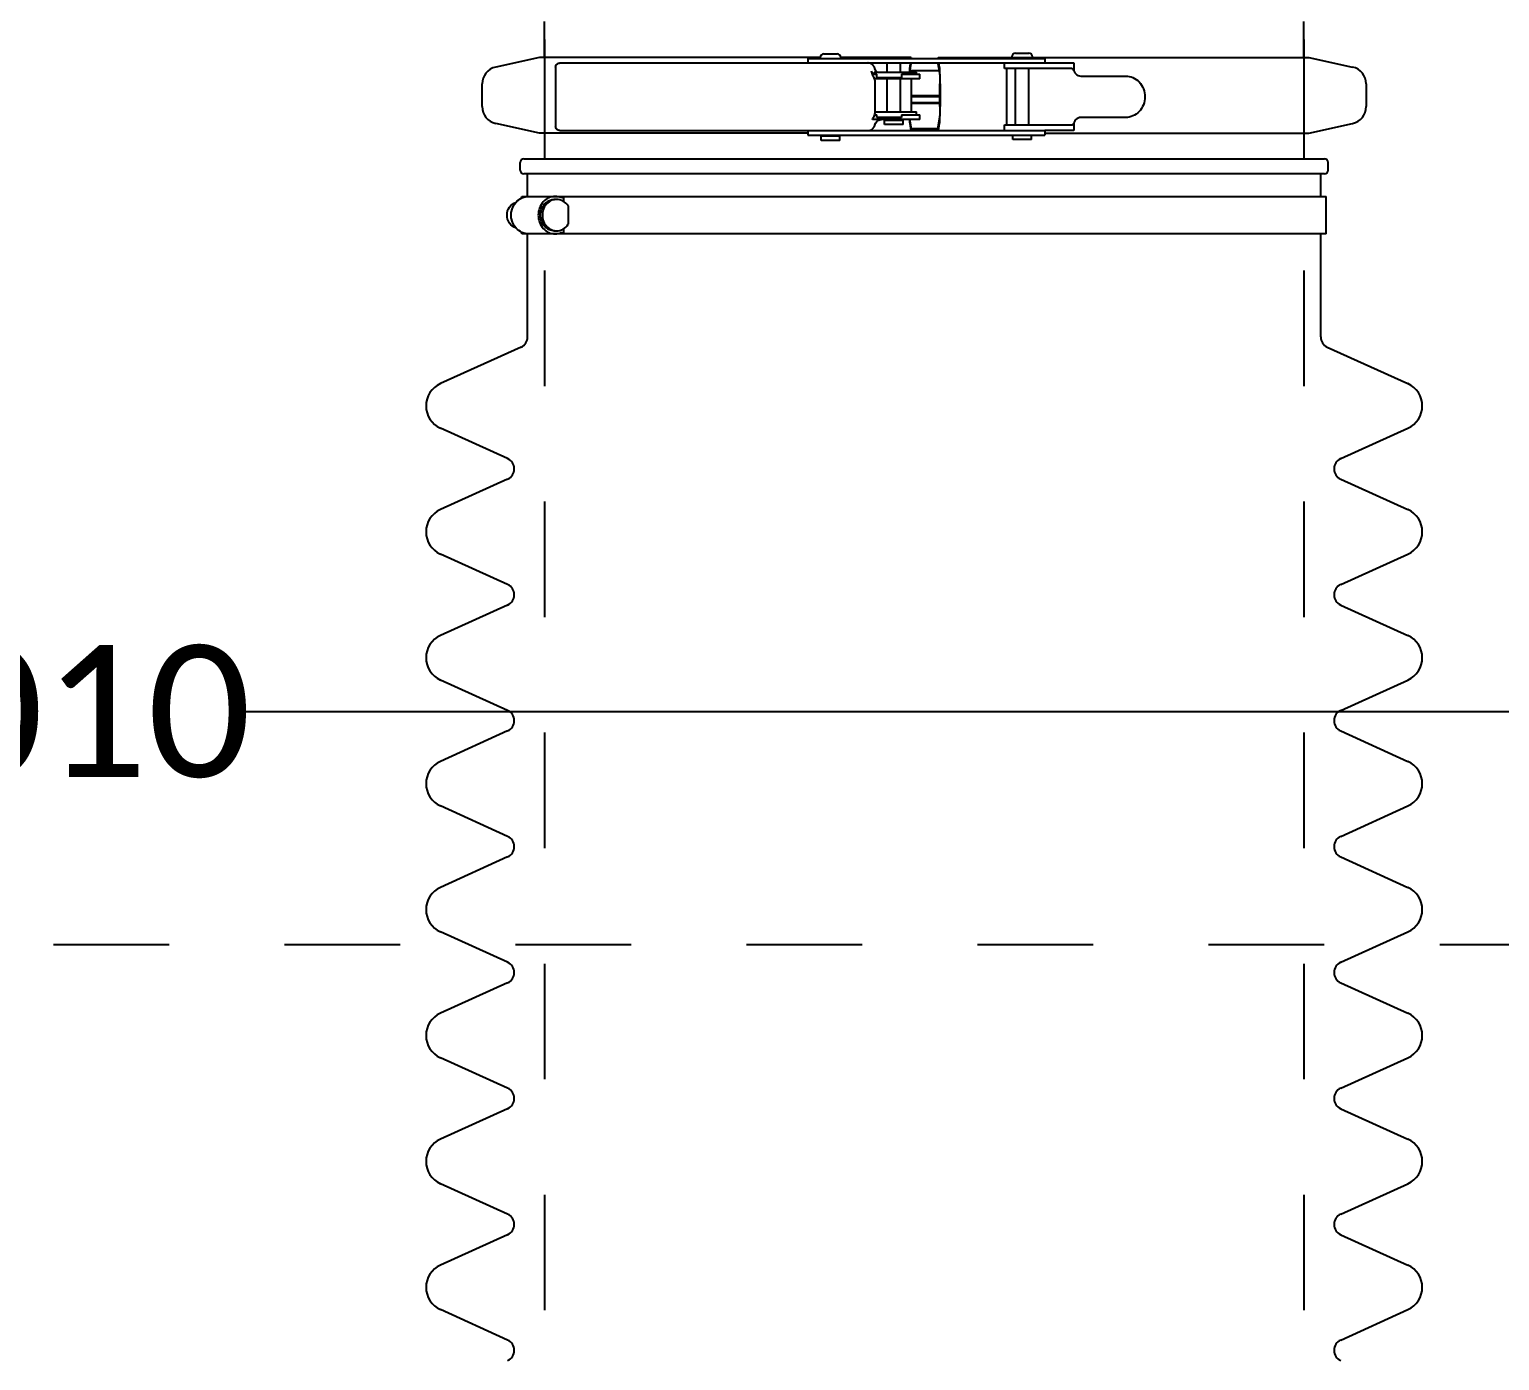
# Model space of a CAD drawing. Header units: millimetres. Extents: x 11802 to 19889, y -472 to 9054.
# Drawn here: x 15561.4 to 15952.6, y 7189.7 to 7543.8 of the extents above; entities that cross this region are included whole.
import ezdxf

# ---------------------------------------------------------------- set-up
doc = ezdxf.new("R2010")
doc.units = ezdxf.units.MM
doc.header["$LTSCALE"] = 307.34
doc.header["$PDMODE"] = 3
doc.header["$PDSIZE"] = 8
doc.linetypes.add('DASHED', pattern=[0.2, 0.1, -0.1])
doc.layers.get('0').update_dxf_attribs({"linetype": 'CONTINUOUS'})
doc.layers.get('Defpoints').update_dxf_attribs({"linetype": 'CONTINUOUS'})
doc.styles.get("Standard").update_dxf_attribs({"font": 'calibri.ttf'})
doc.dimstyles.get("Standard").update_dxf_attribs({"dimtxt": 35, "dimasz": 35, "dimexe": 1.5, "dimexo": 1, "dimtad": 1, "dimdsep": 46, "dimtxsty": 'Standard', "dimblk": '_FILLED', "dimblk1": '_FILLED', "dimblk2": '_FILLED', "dimcen": 0.09, "dimazin": 2, "dimtol": 1, "dimtp": 0.01, "dimtm": 0.01, "dimtfac": 1, "dimtofl": 0, "dimtmove": 0, "dimatfit": 3, "dimldrblk": '_FILLED', "dimfxl": 1, "dimtolj": 1, "dimarcsym": 0})

# ---------------------------------------------------------------- blocks, each defined once
blk = doc.blocks.new('_FILLED')
at = {"color": 0, "linetype": 'ByBlock'}
blk.add_solid([(0, 0), (-1, 0.214), (-1, -0.214)], dxfattribs=at)
blk = doc.blocks.new('*D811')
at = {"color": 0, "lineweight": -2}
for p, q in [((15182.06, 7301.31), (15182.06, 7363.8)), ((15217.06, 7362.3), (15511.93, 7362.3)), ((16157.06, 7362.3), (15618.37, 7362.3)), ((16192.06, 7342.1), (16192.06, 7363.8))]:
    blk.add_line(p, q, dxfattribs=at)
at = {"layer": 'Defpoints', "color": 0}
for p in [(15182.06, 7362.3), (16192.06, 7341.1), (15182.06, 7300.31)]:
    blk.add_point(p, dxfattribs=at)
at = {"color": 0, "linetype": 'ByBlock', "lineweight": -2, "xscale": 35, "yscale": 35, "zscale": 35, "rotation": 180}
blk.add_blockref('_FILLED', (15182.06, 7362.3), dxfattribs=at)
at = {"color": 0, "linetype": 'ByBlock', "lineweight": -2, "xscale": 35, "yscale": 35, "zscale": 35}
blk.add_blockref('_FILLED', (16192.06, 7362.3), dxfattribs=at)
at = {"color": 0, "insert": (15565.15, 7362.3), "char_height": 35, "attachment_point": 5}
blk.add_mtext('\\A1;\\A1;1010', dxfattribs=at)

msp = doc.modelspace()

# ---------------------------------------------------------------- linework, layer by layer
at = {"color": 0, "linetype": 'Continuous'}
for p, q in [((15698.46227, 7536.36994), (15698.46227, 7545.9217)), ((15900.46227, 7536.36994), (15900.46227, 7545.9217)), ((15697.11849, 7536.36994), (15685.47391, 7533.80813)), ((15771.78898, 7536.36994), (15697.11849, 7536.36994)), ((15701.40305, 7533.70221), (15701.40305, 7518.10221)), ((15702.5371, 7534.90221), (15831.5353, 7534.90221)), ((15768.53898, 7536.10221), (15768.53898, 7534.90221)), ((15768.53898, 7536.10221), (15831.53569, 7536.10221)), ((15771.78898, 7536.30221), (15771.78898, 7536.15221)), ((15771.78898, 7536.15221), (15771.80362, 7536.11686)), ((15772.78898, 7537.30221), (15776.28898, 7537.30221)), ((15777.28898, 7536.15221), (15777.27433, 7536.11686)), ((15796.00287, 7536.36994), (15777.28898, 7536.36994)), ((15777.28898, 7536.30221), (15777.28898, 7536.15221)), ((15789.64569, 7534.85221), (15789.63104, 7534.88757)), ((15789.64569, 7532.42657), (15789.64569, 7534.85221)), ((15793.14569, 7534.85221), (15793.16033, 7534.88757)), ((15793.14569, 7532.42657), (15793.14569, 7534.85221)), ((15795.77736, 7534.90221), (15795.60926, 7533.80813)), ((15795.6487, 7532.42657), (15796.01449, 7534.8073)), ((15796.00287, 7536.36994), (15795.96173, 7536.10221)), ((15796.01449, 7534.8073), (15796.01378, 7534.90221)), ((15803.13422, 7534.90221), (15803.13347, 7534.8073)), ((15803.13347, 7534.8073), (15803.55258, 7532.2455)), ((15803.14584, 7536.36994), (15803.14372, 7536.10221)), ((15803.14584, 7536.36994), (15822.78569, 7536.36994)), ((15803.18964, 7536.10221), (15803.14584, 7536.36994)), ((15803.56496, 7533.80813), (15803.38597, 7534.90221)), ((15820.86528, 7533.41365), (15820.86528, 7534.90221)), ((15822.78569, 7536.50221), (15822.78569, 7536.35221)), ((15822.78569, 7536.35221), (15822.80033, 7536.31686)), ((15822.80033, 7536.31686), (15822.83569, 7536.30221)), ((15828.23569, 7536.30221), (15822.83569, 7536.30221)), ((15823.77104, 7536.28757), (15823.73569, 7536.30221)), ((15823.78569, 7536.25221), (15823.77104, 7536.28757)), ((15823.78569, 7537.50221), (15827.28569, 7537.50221)), ((15823.78569, 7536.10221), (15823.78569, 7536.25221)), ((15827.28569, 7536.25221), (15827.30033, 7536.28757)), ((15827.28569, 7536.10221), (15827.28569, 7536.25221)), ((15827.30033, 7536.28757), (15827.33569, 7536.30221)), ((15828.27104, 7536.31686), (15828.23569, 7536.30221)), ((15828.28569, 7536.35221), (15828.27104, 7536.31686)), ((15828.28569, 7536.50221), (15828.28569, 7536.35221)), ((15828.28569, 7536.36994), (15901.80605, 7536.36994)), ((15831.53509, 7534.91365), (15839.25313, 7534.91365)), ((15831.53569, 7536.10221), (15831.53569, 7534.90221)), ((15839.25313, 7534.91365), (15839.25313, 7532.91365)), ((15901.80605, 7536.36994), (15913.45064, 7533.80813)), ((15786.19488, 7532.42657), (15797.39569, 7532.42657)), ((15798.34468, 7530.70221), (15786.26136, 7530.70221)), ((15786.33876, 7530.3133), (15786.33876, 7521.49112)), ((15786.34937, 7533.41291), (15786.34912, 7533.41387)), ((15786.55073, 7531.90221), (15786.88178, 7531.90221)), ((15786.88178, 7530.92657), (15786.88178, 7531.90221)), ((15793.46519, 7530.92657), (15786.88178, 7530.92657)), ((15789.64569, 7521.92657), (15789.64569, 7530.70221)), ((15793.14569, 7521.92657), (15793.14569, 7530.70221)), ((15793.46519, 7531.90221), (15793.46519, 7530.92657)), ((15793.46519, 7531.90221), (15798.34468, 7531.90221)), ((15795.72477, 7532.9217), (15803.44196, 7532.9217)), ((15796.06961, 7521.92657), (15796.06961, 7530.70221)), ((15797.39569, 7531.90221), (15797.39569, 7532.42657)), ((15798.34468, 7530.70221), (15798.34468, 7531.90221)), ((15838.67968, 7533.41365), (15820.86528, 7533.41365)), ((15821.37489, 7532.91365), (15821.37489, 7518.91365)), ((15823.78569, 7518.41365), (15823.78569, 7533.41365)), ((15827.28569, 7518.41365), (15827.28569, 7533.41365)), ((15841.13774, 7531.41365), (15853.05503, 7531.41365)), ((15681.86227, 7523.29905), (15681.86227, 7529.31556)), ((15796.06961, 7526.25503), (15803.63736, 7526.25503)), ((15803.63736, 7525.9217), (15796.06961, 7525.9217)), ((15803.63736, 7523.29905), (15803.63736, 7529.31556)), ((15803.69495, 7529.31556), (15803.69495, 7523.29905)), ((15917.06227, 7529.31556), (15917.06227, 7523.29905)), ((15796.06961, 7524.4217), (15803.63736, 7524.4217)), ((15803.63736, 7524.08836), (15796.06961, 7524.08836)), ((15697.11849, 7516.24467), (15685.47391, 7518.80648)), ((15798.34468, 7519.90221), (15785.70233, 7519.90221)), ((15786.26136, 7521.10221), (15786.88178, 7521.10221)), ((15786.33876, 7521.92657), (15797.39569, 7521.92657)), ((15786.34851, 7518.39129), (15786.34824, 7518.39027)), ((15786.88178, 7520.42657), (15786.88178, 7521.10221)), ((15793.46519, 7520.42657), (15786.88178, 7520.42657)), ((15788.89569, 7519.65221), (15788.91033, 7519.68757)), ((15788.89569, 7518.55221), (15788.89569, 7519.65221)), ((15788.91033, 7518.51686), (15788.89569, 7518.55221)), ((15788.91033, 7519.68757), (15788.94569, 7519.70221)), ((15788.94569, 7518.50221), (15788.91033, 7518.51686)), ((15788.94569, 7519.70221), (15793.84569, 7519.70221)), ((15793.84569, 7518.50221), (15788.94569, 7518.50221)), ((15789.63104, 7519.71686), (15789.59569, 7519.70221)), ((15789.64569, 7519.75221), (15789.63104, 7519.71686)), ((15789.64569, 7519.75221), (15789.64569, 7519.90221)), ((15793.14569, 7519.75221), (15793.14569, 7519.90221)), ((15793.14569, 7519.75221), (15793.16033, 7519.71686)), ((15793.16033, 7519.71686), (15793.19569, 7519.70221)), ((15793.46519, 7521.10221), (15793.46519, 7520.42657)), ((15793.46519, 7521.10221), (15798.34468, 7521.10221)), ((15793.88104, 7519.68757), (15793.84569, 7519.70221)), ((15793.84569, 7518.50221), (15793.88104, 7518.51686)), ((15793.89569, 7519.65221), (15793.88104, 7519.68757)), ((15793.88104, 7518.51686), (15793.89569, 7518.55221)), ((15793.89569, 7518.55221), (15793.89569, 7519.65221)), ((15795.60926, 7518.80648), (15795.90184, 7516.90221)), ((15796.01449, 7517.8073), (15795.69261, 7519.90221)), ((15797.39569, 7521.10221), (15797.39569, 7521.92657)), ((15798.34468, 7519.90221), (15798.34468, 7521.10221)), ((15803.55258, 7520.36911), (15803.13347, 7517.8073)), ((15803.25342, 7516.90221), (15803.56496, 7518.80648)), ((15820.86528, 7516.91365), (15820.86528, 7518.41365)), ((15820.86528, 7518.41365), (15838.67968, 7518.41365)), ((15839.25313, 7518.91365), (15839.25313, 7516.91365)), ((15853.05503, 7520.41365), (15841.13774, 7520.41365)), ((15901.80605, 7516.24467), (15913.45064, 7518.80648)), ((15768.53898, 7516.24467), (15697.11849, 7516.24467)), ((15698.46227, 7516.24467), (15698.46227, 7509.4217)), ((15702.5371, 7516.90221), (15831.53569, 7516.90221)), ((15768.53898, 7516.90221), (15768.53898, 7515.70221)), ((15768.53898, 7515.70221), (15831.5353, 7515.70221)), ((15772.03898, 7515.45221), (15772.05362, 7515.48757)), ((15772.03898, 7514.35221), (15772.03898, 7515.45221)), ((15772.05362, 7514.31686), (15772.03898, 7514.35221)), ((15772.05362, 7515.48757), (15772.08898, 7515.50221)), ((15772.08898, 7514.30221), (15772.05362, 7514.31686)), ((15772.08898, 7515.50221), (15776.98898, 7515.50221)), ((15776.98898, 7514.30221), (15772.08898, 7514.30221)), ((15772.77433, 7515.51686), (15772.73898, 7515.50221)), ((15772.78898, 7515.55221), (15772.77433, 7515.51686)), ((15772.78898, 7515.55221), (15772.78898, 7515.70221)), ((15776.28898, 7515.55221), (15776.28898, 7515.70221)), ((15776.28898, 7515.55221), (15776.30362, 7515.51686)), ((15776.30362, 7515.51686), (15776.33898, 7515.50221)), ((15777.02433, 7515.48757), (15776.98898, 7515.50221)), ((15776.98898, 7514.30221), (15777.02433, 7514.31686)), ((15777.03898, 7515.45221), (15777.02433, 7515.48757)), ((15777.02433, 7514.31686), (15777.03898, 7514.35221)), ((15777.03898, 7514.35221), (15777.03898, 7515.45221)), ((15796.00776, 7516.90221), (15796.01449, 7517.8073)), ((15803.13652, 7517.4217), (15796.01162, 7517.4217)), ((15803.13347, 7517.8073), (15803.14064, 7516.90221)), ((15823.03569, 7515.65221), (15823.05033, 7515.68757)), ((15823.03569, 7514.55221), (15823.03569, 7515.65221)), ((15823.05033, 7514.51686), (15823.03569, 7514.55221)), ((15823.08569, 7514.50221), (15823.05033, 7514.51686)), ((15827.98569, 7514.50221), (15823.08569, 7514.50221)), ((15827.98569, 7514.50221), (15828.02104, 7514.51686)), ((15828.03569, 7515.65221), (15828.02104, 7515.68757)), ((15828.02104, 7514.51686), (15828.03569, 7514.55221)), ((15828.03569, 7514.55221), (15828.03569, 7515.65221)), ((15839.25313, 7516.91365), (15831.53569, 7516.91365)), ((15831.53569, 7516.90221), (15831.53569, 7515.70221)), ((15831.53569, 7516.24467), (15901.80605, 7516.24467)), ((15900.46227, 7516.24467), (15900.46227, 7509.4217)), ((15691.96227, 7506.4217), (15691.96227, 7508.4217)), ((15692.96227, 7509.4217), (15905.96227, 7509.4217)), ((15906.96227, 7506.4217), (15906.96227, 7508.4217)), ((15905.96227, 7505.4217), (15692.96227, 7505.4217)), ((15693.96227, 7499.4217), (15693.96227, 7505.4217)), ((15904.96227, 7499.4217), (15904.96227, 7505.4217)), ((15692.46227, 7498.98434), (15692.46227, 7499.4217)), ((15692.46227, 7499.4217), (15694.35183, 7499.4217)), ((15694.35247, 7499.4217), (15906.46227, 7499.4217)), ((15703.06873, 7499.04815), (15702.90932, 7499.0812)), ((15703.52106, 7499.4217), (15703.52106, 7498.03795)), ((15906.46227, 7489.4217), (15906.46227, 7499.4217)), ((15704.74479, 7496.8575), (15704.74479, 7491.9859)), ((15703.52106, 7490.80545), (15703.52106, 7489.4217)), ((15692.46227, 7489.4217), (15692.46227, 7489.85905)), ((15694.35183, 7489.4217), (15692.46227, 7489.4217)), ((15693.96227, 7462.03418), (15693.96227, 7489.4217)), ((15906.46227, 7489.4217), (15694.35247, 7489.4217)), ((15702.90932, 7489.7622), (15703.06873, 7489.79524)), ((15904.96227, 7462.03418), (15904.96227, 7489.4217)), ((15692.19951, 7459.30119), (15670.75495, 7449.59318)), ((15906.72504, 7459.30119), (15928.16959, 7449.59318)), ((15688.63759, 7429.65469), (15670.75495, 7437.75021)), ((15910.28695, 7429.65469), (15928.16959, 7437.75021)), ((15688.63759, 7424.1887), (15670.75495, 7416.09318)), ((15910.28695, 7424.1887), (15928.16959, 7416.09318)), ((15688.63759, 7396.15469), (15670.75495, 7404.25021)), ((15910.28695, 7396.15469), (15928.16959, 7404.25021)), ((15688.63759, 7390.6887), (15670.75495, 7382.59318)), ((15910.28695, 7390.6887), (15928.16959, 7382.59318)), ((15688.63759, 7362.65469), (15670.75495, 7370.75021)), ((15910.28695, 7362.65469), (15928.16959, 7370.75021)), ((15688.63759, 7357.1887), (15670.75495, 7349.09318)), ((15910.28695, 7357.1887), (15928.16959, 7349.09318)), ((15688.63759, 7329.15469), (15670.75495, 7337.25021)), ((15910.28695, 7329.15469), (15928.16959, 7337.25021)), ((15688.63759, 7323.6887), (15670.75495, 7315.59318)), ((15910.28695, 7323.6887), (15928.16959, 7315.59318)), ((15688.63759, 7295.65469), (15670.75495, 7303.75021)), ((15910.28695, 7295.65469), (15928.16959, 7303.75021)), ((15688.63759, 7290.1887), (15670.75495, 7282.09318)), ((15910.28695, 7290.1887), (15928.16959, 7282.09318)), ((15688.63759, 7262.15469), (15670.75495, 7270.25021)), ((15910.28695, 7262.15469), (15928.16959, 7270.25021)), ((15688.63759, 7256.6887), (15670.75495, 7248.59318)), ((15910.28695, 7256.6887), (15928.16959, 7248.59318)), ((15688.63759, 7228.65469), (15670.75495, 7236.75021)), ((15910.28695, 7228.65469), (15928.16959, 7236.75021)), ((15688.63759, 7223.1887), (15670.75495, 7215.09318)), ((15910.28695, 7223.1887), (15928.16959, 7215.09318)), ((15688.63759, 7195.15469), (15670.75495, 7203.25021)), ((15910.28695, 7195.15469), (15928.16959, 7203.25021))]:
    msp.add_line(p, q, dxfattribs=at)
at = {"color": 0, "linetype": 'DASHED'}
for p, q in [((15698.46227, 7541.14582), (15698.46227, 6895.17519)), ((15900.46227, 7541.14582), (15900.46227, 6896.93444)), ((15967.35698, 7300.30759), (15182.5607, 7300.30759))]:
    msp.add_line(p, q, dxfattribs=at)
at = {"color": 0, "linetype": 'Continuous'}
for points in [[(15786.34831, 7533.41388), (15786.3415, 7533.43995), (15786.33172, 7533.47508), (15786.32046, 7533.51272), (15786.30824, 7533.5508), (15786.29501, 7533.58928), (15786.28072, 7533.62822), (15786.26522, 7533.6678), (15786.24826, 7533.70847), (15786.22999, 7533.74965), (15786.21033, 7533.79133), (15786.18919, 7533.83355), (15786.16645, 7533.87637), (15786.14197, 7533.91984), (15786.11554, 7533.9641), (15786.08709, 7534.00903), (15786.05653, 7534.05447), (15786.02383, 7534.10024), (15785.98894, 7534.14617), (15785.95179, 7534.19215), (15785.91234, 7534.23804), (15785.87056, 7534.28367), (15785.82646, 7534.32887), (15785.78007, 7534.37346), (15785.73124, 7534.41746), (15785.67956, 7534.46099), (15785.62495, 7534.50384), (15785.56737, 7534.54577), (15785.50682, 7534.58654), (15785.44332, 7534.62586), (15785.37692, 7534.66349), (15785.30771, 7534.69916), (15785.23578, 7534.73263), (15785.16122, 7534.7637), (15785.08413, 7534.79217), (15785.0046, 7534.81785), (15784.92274, 7534.84053), (15784.83872, 7534.86), (15784.7527, 7534.87605), (15784.66489, 7534.88845), (15784.57553, 7534.897), (15784.48484, 7534.90151), (15784.4325, 7534.90221)], [(15786.9411, 7532.42657), (15786.59851, 7532.83521), (15786.3497, 7533.41165)], [(15784.4325, 7516.90221), (15784.48458, 7516.9029), (15784.57522, 7516.9074), (15784.66454, 7516.91593), (15784.7523, 7516.92831), (15784.83828, 7516.94433), (15784.92227, 7516.96377), (15785.00409, 7516.98642), (15785.0836, 7517.01207), (15785.16066, 7517.0405), (15785.2352, 7517.07154), (15785.30711, 7517.10497), (15785.37631, 7517.14061), (15785.4427, 7517.17819), (15785.50619, 7517.21748), (15785.56674, 7517.25821), (15785.62431, 7517.30011), (15785.67893, 7517.34292), (15785.73061, 7517.38642), (15785.77945, 7517.43038), (15785.82584, 7517.47494), (15785.86994, 7517.5201), (15785.91173, 7517.5657), (15785.9512, 7517.61157), (15785.98838, 7517.65753), (15786.02329, 7517.70346), (15786.05603, 7517.74923), (15786.08662, 7517.79468), (15786.11513, 7517.83964), (15786.14161, 7517.88396), (15786.16615, 7517.92751), (15786.18895, 7517.97041), (15786.21014, 7518.01272), (15786.22985, 7518.05448), (15786.24817, 7518.09574), (15786.26518, 7518.13652), (15786.28071, 7518.1762), (15786.29502, 7518.21515), (15786.30825, 7518.25366), (15786.32049, 7518.29177), (15786.33178, 7518.32956), (15786.34166, 7518.36504), (15786.34824, 7518.39027)], [(15786.34934, 7518.39138), (15786.5425, 7518.87488), (15786.89926, 7519.33882), (15787.37836, 7519.6782), (15787.92799, 7519.86675), (15788.11333, 7519.8845)]]:
    msp.add_lwpolyline(points, dxfattribs=at)
for centre, radius, start, end in [((15686.46227, 7529.31556), 4.6, 102.4074185, 180), ((15772.78898, 7536.30221), 1, 90, 180), ((15776.28898, 7536.30221), 1, 0, 90), ((15823.78569, 7536.50221), 1, 90, 180), ((15827.28569, 7536.50221), 1, 0, 90), ((15912.46227, 7529.31556), 4.6, 0, 77.5925815), ((15686.46227, 7523.29905), 4.6, 180, 257.5925815), ((15912.46227, 7523.29905), 4.6, 282.4074185, 0), ((15692.96227, 7508.4217), 1, 90, 180), ((15692.96227, 7506.4217), 1, 180, 270), ((15905.96227, 7508.4217), 1, 0, 90), ((15905.96227, 7506.4217), 1, 270, 0), ((15701.67462, 7495.22486), 3.39986, 90.0311445, 100.7829229), ((15701.67462, 7493.61854), 3.39987, 259.2142782, 269.968815), ((15690.96227, 7462.03418), 3, 294.3563913, 0), ((15907.96227, 7462.03418), 3, 180, 245.6436087), ((15673.43562, 7443.6717), 6.5, 114.3563913, 245.6436087), ((15925.48892, 7443.6717), 6.5, 294.3563913, 65.6436087), ((15687.40036, 7426.9217), 3, 294.3563913, 65.6436087), ((15911.52418, 7426.9217), 3, 114.3563913, 245.6436087), ((15673.43562, 7410.1717), 6.5, 114.3563913, 245.6436087), ((15925.48892, 7410.1717), 6.5, 294.3563913, 65.6436087), ((15687.40036, 7393.4217), 3, 294.3563913, 65.6436087), ((15911.52418, 7393.4217), 3, 114.3563913, 245.6436087), ((15673.43562, 7376.6717), 6.5, 114.3563913, 245.6436087), ((15925.48892, 7376.6717), 6.5, 294.3563913, 65.6436087), ((15687.40036, 7359.9217), 3, 294.3563913, 65.6436087), ((15911.52418, 7359.9217), 3, 114.3563913, 245.6436087), ((15673.43562, 7343.1717), 6.5, 114.3563913, 245.6436087), ((15925.48892, 7343.1717), 6.5, 294.3563913, 65.6436087), ((15687.40036, 7326.4217), 3, 294.3563913, 65.6436087), ((15911.52418, 7326.4217), 3, 114.3563913, 245.6436087), ((15673.43562, 7309.6717), 6.5, 114.3563913, 245.6436087), ((15925.48892, 7309.6717), 6.5, 294.3563913, 65.6436087), ((15687.40036, 7292.9217), 3, 294.3563913, 65.6436087), ((15911.52418, 7292.9217), 3, 114.3563913, 245.6436087), ((15673.43562, 7276.1717), 6.5, 114.3563913, 245.6436087), ((15925.48892, 7276.1717), 6.5, 294.3563913, 65.6436087), ((15687.40036, 7259.4217), 3, 294.3563913, 65.6436087), ((15911.52418, 7259.4217), 3, 114.3563913, 245.6436087), ((15673.43562, 7242.6717), 6.5, 114.3563913, 245.6436087), ((15925.48892, 7242.6717), 6.5, 294.3563913, 65.6436087), ((15687.40036, 7225.9217), 3, 294.3563913, 65.6436087), ((15911.52418, 7225.9217), 3, 114.3563913, 245.6436087), ((15673.43562, 7209.1717), 6.5, 114.3563913, 245.6436087), ((15925.48892, 7209.1717), 6.5, 294.3563913, 65.6436087), ((15687.40036, 7192.4217), 3, 294.3563913, 65.6436087), ((15911.52418, 7192.4217), 3, 114.3563913, 245.6436087)]:
    msp.add_arc(centre, radius, start, end, dxfattribs=at)
for points, knots in [([(15701.40305, 7533.70221), (15701.40305, 7534.00949), (15701.625, 7534.64047), (15702.24737, 7534.90221), (15702.5371, 7534.90221)], [0, 0, 0, 0, 0.514703109, 1, 1, 1, 1]), ([(15795.60926, 7533.80813), (15795.59905, 7533.74171), (15795.55531, 7533.28887), (15795.54093, 7532.83426), (15795.52877, 7532.44706)], [0, 0, 0, 0, 0.147824933, 1, 1, 1, 1]), ([(15803.69495, 7529.31556), (15803.69495, 7530.27632), (15803.68679, 7531.58076), (15803.62555, 7533.07693), (15803.59648, 7533.61547), (15803.56496, 7533.80813)], [0, 0, 0, 0, 0.641088061, 0.869736789, 1, 1, 1, 1]), ([(15786.26136, 7530.70221), (15786.14417, 7531.04096), (15785.78323, 7531.6666), (15785.51399, 7532.33586), (15785.41629, 7532.68172)], [0, 0, 0, 0, 0.499337242, 1, 1, 1, 1]), ([(15785.41629, 7532.68172), (15785.4828, 7532.44663), (15785.82361, 7532.03878), (15786.31298, 7531.90364), (15786.55073, 7531.90221)], [0, 0, 0, 0, 0.506814242, 1, 1, 1, 1]), ([(15786.48041, 7531.9658), (15786.4468, 7531.98746), (15786.30668, 7532.10925), (15786.23063, 7532.28818), (15786.19244, 7532.42657)], [0, 0, 0, 0, 0.21787385, 1, 1, 1, 1]), ([(15803.55258, 7532.2455), (15803.60921, 7531.8994), (15803.61074, 7530.9167), (15803.63736, 7529.94215), (15803.63736, 7529.31556)], [0, 0, 0, 0, 0.35885152, 1, 1, 1, 1]), ([(15821.32055, 7533.41365), (15821.33454, 7533.41365), (15821.34659, 7533.34429), (15821.36274, 7533.25922), (15821.37215, 7533.09519), (15821.37489, 7532.97861), (15821.37489, 7532.91365)], [0, 0, 0, 0, 0.082738763, 0.294900119, 0.615830346, 1, 1, 1, 1]), ([(15839.16433, 7533.18055), (15839.134, 7533.22245), (15839.00314, 7533.3543), (15838.81141, 7533.41365), (15838.67968, 7533.41365)], [0, 0, 0, 0, 0.281930762, 1, 1, 1, 1]), ([(15839.25313, 7533.41365), (15839.25313, 7532.90702), (15839.63029, 7531.87011), (15840.65339, 7531.41365), (15841.13774, 7531.41365)], [0, 0, 0, 0, 0.511242981, 1, 1, 1, 1]), ([(15853.05503, 7531.41365), (15853.71391, 7531.41365), (15855.06358, 7531.13243), (15857.36857, 7529.52185), (15858.78354, 7525.9137), (15857.36865, 7522.30565), (15855.06375, 7520.69486), (15853.71401, 7520.41365), (15853.05503, 7520.41365)], [0, 0, 0, 0, 0.119897004, 0.242775295, 0.499995877, 0.757216803, 0.880084775, 1, 1, 1, 1]), ([(15803.63736, 7523.29905), (15803.63736, 7522.67246), (15803.61074, 7521.6979), (15803.60921, 7520.71521), (15803.55258, 7520.36911)], [0, 0, 0, 0, 0.641148667, 1, 1, 1, 1]), ([(15803.56496, 7518.80648), (15803.59648, 7518.99914), (15803.62555, 7519.53768), (15803.68679, 7521.03385), (15803.69495, 7522.33828), (15803.69495, 7523.29905)], [0, 0, 0, 0, 0.130263309, 0.358912126, 1, 1, 1, 1]), ([(15702.5371, 7516.90221), (15702.24734, 7516.90221), (15701.62497, 7517.164), (15701.40305, 7517.79496), (15701.40305, 7518.10221)], [0, 0, 0, 0, 0.485350253, 1, 1, 1, 1]), ([(15795.53816, 7519.89306), (15795.54278, 7519.76893), (15795.55979, 7519.40656), (15795.57299, 7519.04251), (15795.60926, 7518.80648)], [0, 0, 0, 0, 0.342196081, 1, 1, 1, 1]), ([(15821.37489, 7518.91365), (15821.37489, 7518.84869), (15821.37215, 7518.73211), (15821.36274, 7518.56808), (15821.34659, 7518.48302), (15821.33454, 7518.41365), (15821.32055, 7518.41365)], [0, 0, 0, 0, 0.384173168, 0.705079619, 0.917244666, 1, 1, 1, 1]), ([(15838.67968, 7518.41365), (15838.72269, 7518.41365), (15838.90445, 7518.43066), (15839.08257, 7518.53368), (15839.16441, 7518.64686)], [0, 0, 0, 0, 0.235449442, 1, 1, 1, 1]), ([(15841.13774, 7520.41365), (15840.65338, 7520.41365), (15839.63028, 7519.95718), (15839.25313, 7518.92027), (15839.25313, 7518.41365)], [0, 0, 0, 0, 0.488767739, 1, 1, 1, 1]), ([(15690.8728, 7497.86529), (15691.3128, 7498.34803), (15692.39356, 7499.14078), (15693.70651, 7499.42147), (15694.35183, 7499.42163)], [0, 0, 0, 0, 0.503023751, 1, 1, 1, 1]), ([(15701.27885, 7499.42163), (15700.69316, 7499.42147), (15699.48802, 7499.14751), (15697.48892, 7497.64186), (15696.79621, 7495.6788), (15696.79621, 7494.4217)], [0, 0, 0, 0, 0.239311571, 0.486344234, 1, 1, 1, 1]), ([(15697.3756, 7494.4217), (15697.3756, 7495.4785), (15697.95794, 7497.12875), (15699.63859, 7498.39447), (15700.65183, 7498.6248), (15701.1443, 7498.6248)], [0, 0, 0, 0, 0.513634879, 0.760646341, 1, 1, 1, 1]), ([(15701.03854, 7498.56469), (15700.16631, 7498.3984), (15698.47256, 7497.27545), (15697.90477, 7495.37233), (15697.90477, 7494.4217)], [0, 0, 0, 0, 0.482952446, 1, 1, 1, 1]), ([(15704.74479, 7496.8575), (15704.40977, 7497.38292), (15703.50873, 7498.28373), (15702.26958, 7498.62491), (15701.67277, 7498.62472)], [0, 0, 0, 0, 0.510791046, 1, 1, 1, 1]), ([(15688.47777, 7494.4217), (15688.47777, 7495.16469), (15688.93362, 7496.67354), (15690.20573, 7497.6226), (15690.89649, 7497.8466)], [0, 0, 0, 0, 0.505729199, 1, 1, 1, 1]), ([(15689.55293, 7494.4217), (15689.55293, 7494.73752), (15689.66317, 7495.98055), (15690.24681, 7497.17851), (15690.8728, 7497.86529)], [0, 0, 0, 0, 0.253653401, 1, 1, 1, 1]), ([(15690.90005, 7490.99565), (15690.20863, 7491.21929), (15688.93437, 7492.16774), (15688.47777, 7493.67804), (15688.47777, 7494.4217)], [0, 0, 0, 0, 0.494229382, 1, 1, 1, 1]), ([(15690.87587, 7490.97473), (15690.24851, 7491.66175), (15689.66343, 7492.861), (15689.55293, 7494.10549), (15689.55293, 7494.4217)], [0, 0, 0, 0, 0.746337121, 1, 1, 1, 1]), ([(15694.35183, 7489.42177), (15693.70725, 7489.42193), (15692.39583, 7489.70196), (15691.31581, 7490.49297), (15690.87587, 7490.97473)], [0, 0, 0, 0, 0.496982008, 1, 1, 1, 1]), ([(15696.79621, 7494.4217), (15696.79621, 7493.16459), (15697.48892, 7491.20154), (15699.48802, 7489.69589), (15700.69316, 7489.42192), (15701.27885, 7489.42177)], [0, 0, 0, 0, 0.513655766, 0.760688429, 1, 1, 1, 1]), ([(15701.14348, 7490.21867), (15700.65113, 7490.21885), (15699.6381, 7490.44921), (15697.95783, 7491.715), (15697.3756, 7493.36503), (15697.3756, 7494.4217)], [0, 0, 0, 0, 0.23932917, 0.486358701, 1, 1, 1, 1]), ([(15697.90477, 7494.4217), (15697.90477, 7493.47109), (15698.47253, 7491.56803), (15700.16617, 7490.44506), (15701.03838, 7490.27874)], [0, 0, 0, 0, 0.517046851, 1, 1, 1, 1]), ([(15701.67277, 7490.21868), (15702.26958, 7490.21849), (15703.50873, 7490.55966), (15704.40977, 7491.46048), (15704.74479, 7491.9859)], [0, 0, 0, 0, 0.489208899, 1, 1, 1, 1])]:
    msp.add_open_spline(points, degree=3, knots=knots, dxfattribs=at)
for points in [[(15786.33876, 7530.3133), (15786.33981, 7530.44548), (15786.30458, 7530.5773), (15786.26136, 7530.70221)], [(15786.68965, 7531.90221), (15786.61676, 7531.90297), (15786.54169, 7531.92632), (15786.48041, 7531.9658)], [(15839.25313, 7532.91365), (15839.25313, 7533.00741), (15839.2193, 7533.1046), (15839.16433, 7533.18055)], [(15785.70233, 7519.90221), (15785.88115, 7520.30563), (15786.11708, 7520.68519), (15786.26136, 7521.10221)], [(15786.26136, 7521.10221), (15786.30458, 7521.22713), (15786.33981, 7521.35895), (15786.33876, 7521.49112)], [(15839.16441, 7518.64686), (15839.21933, 7518.7228), (15839.25313, 7518.81993), (15839.25313, 7518.91365)], [(15702.90932, 7499.0812), (15702.3997, 7499.30153), (15701.83406, 7499.42178), (15701.27885, 7499.42163)], [(15703.52106, 7499.4217), (15703.46999, 7499.23295), (15703.26427, 7499.04722), (15703.06873, 7499.04819)], [(15701.27885, 7489.42177), (15701.83406, 7489.42162), (15702.3997, 7489.54187), (15702.90932, 7489.7622)], [(15703.06873, 7489.7952), (15703.26427, 7489.79618), (15703.46999, 7489.61045), (15703.52106, 7489.4217)]]:
    msp.add_open_spline(points, degree=3, dxfattribs=at)

# ---------------------------------------------------------------- dimensions: what is measured, and where the dimension line sits
dim = msp.add_linear_dim(base=(15182.0607, 7362.29654), p1=(16192.0607, 7341.10039), p2=(15182.0607, 7300.30759), text='\\A1;1010', dimstyle='Standard', override={"dimtad": 0, "dimtih": 1, "dimtoh": 1, "dimdec": 4, "dimzin": 0, "dimtxsty": 'Standard', "dimcen": 37.8, "dimadec": 0, "dimazin": 0, "dimtdec": 4, "dimtzin": 0})
dim.commit()
dim.dimension.update_dxf_attribs({"geometry": '*D811', "text_midpoint": (15565.15034, 7362.29654), "dimtype": 160})

doc.saveas('drawing.dxf')
